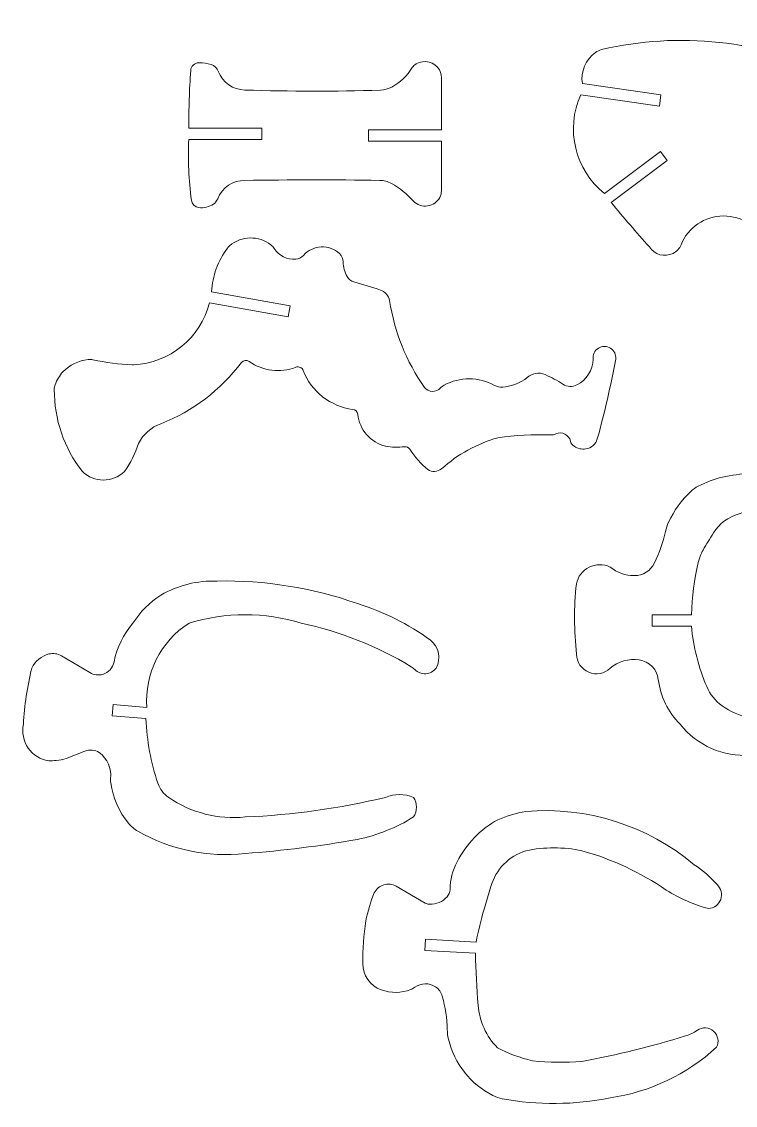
# Model space of a CAD drawing. Header units: centimetres. Extents: x -9.4 to 9.6, y -13.6 to 13.6.
# Drawn here: x -8.89 to 0.05, y -13.63 to -0.07 of the extents above; entities that cross this region are included whole.
import ezdxf

# ---------------------------------------------------------------- set-up
doc = ezdxf.new("R2010")
doc.units = ezdxf.units.CM
doc.header["$MEASUREMENT"] = 0
doc.layers.add('Capa 1', color=7, linetype='Continuous')

msp = doc.modelspace()

# ---------------------------------------------------------------- linework, layer by layer
at = {"layer": 'Capa 1', "color": 250, "lineweight": 18}
for points, knots in [([(-1.624, -0.41694), (-0.6524, -0.18964), (0.36762, -0.29957), (1.26849, -0.72865), (1.26849, -0.72865), (1.29497, -0.74127), (1.32326, -0.74966), (1.35234, -0.75353), (1.35234, -0.75353), (1.45764, -0.76754), (1.56407, -0.73778), (1.64683, -0.67119), (1.64683, -0.67119), (1.79322, -0.53811), (1.90747, -0.37354), (1.98099, -0.18987), (1.98099, -0.18987), (1.99866, -0.14572), (2.03346, -0.11061), (2.07746, -0.09256), (2.07746, -0.09256), (2.13752, -0.06792), (2.20472, -0.06712), (2.26535, -0.09033), (2.26535, -0.09033), (2.31337, -0.10871), (2.35093, -0.14719), (2.36815, -0.19564), (2.36815, -0.19564), (2.4171, -0.33337), (2.47151, -0.4691), (2.53126, -0.6025), (2.53126, -0.6025), (2.55444, -0.64568), (2.58469, -0.68466), (2.62076, -0.71783), (2.62076, -0.71783), (2.6609, -0.75474), (2.71377, -0.77467), (2.76828, -0.77344), (2.76828, -0.77344), (3.12632, -0.7654), (3.47156, -0.90668), (3.72124, -1.16342), (3.72124, -1.16342), (3.84743, -1.35807), (3.87293, -1.60133), (3.78987, -1.81792), (3.78987, -1.81792), (3.78611, -1.82771), (3.78309, -1.83777), (3.78083, -1.84801), (3.78083, -1.84801), (3.76016, -1.94171), (3.74275, -2.0361), (3.72864, -2.13101), (3.72864, -2.13101), (3.72087, -2.18327), (3.68446, -2.22677), (3.63438, -2.24362), (3.63438, -2.24362), (3.54467, -2.2738), (3.44649, -2.23286), (3.4048, -2.14788), (3.4048, -2.14788), (3.36756, -2.08475), (3.30069, -2.04497), (3.22744, -2.04234), (3.22744, -2.04234), (3.15419, -2.03972), (3.08465, -2.07462), (3.04299, -2.13493), (3.04299, -2.13493), (3.02724, -2.15772), (3.01857, -2.18466), (3.01808, -2.21237), (3.01808, -2.21237), (3.01367, -2.45942), (2.89266, -2.68984), (2.69175, -2.8337), (2.69175, -2.8337), (2.49085, -2.97755), (2.23374, -3.0179), (1.99843, -2.94249), (1.99843, -2.94249), (1.78571, -2.84719), (1.56058, -2.78245), (1.32974, -2.75017), (1.32974, -2.75017), (1.30574, -2.74681), (1.28135, -2.74762), (1.25762, -2.75255), (1.25762, -2.75255), (1.15756, -2.77333), (1.06194, -2.81162), (0.97518, -2.86563), (0.97518, -2.86563), (0.9575, -2.87664), (0.94155, -2.8902), (0.92785, -2.90589), (0.92785, -2.90589), (0.82628, -3.02209), (0.65406, -3.04443), (0.5262, -2.95799), (0.5262, -2.95799), (0.48692, -2.93143), (0.45614, -2.89409), (0.43758, -2.85045), (0.43758, -2.85045), (0.34631, -2.63593), (0.13497, -2.49737), (-0.09815, -2.49923), (-0.09815, -2.49923), (-0.33127, -2.50108), (-0.54038, -2.64299), (-0.62822, -2.85893), (-0.62822, -2.85893), (-0.64734, -2.90593), (-0.68276, -2.94447), (-0.72798, -2.96747), (-0.72798, -2.96747), (-0.83321, -3.021), (-0.9619, -2.98584), (-1.02528, -2.88623), (-1.02528, -2.88623), (-1.18879, -2.70464), (-1.34821, -2.51942), (-1.50345, -2.33071), (-1.50345, -2.33071), (-1.50345, -2.33071), (-0.80026, -1.80332), (-0.80026, -1.80332), (-0.80026, -1.80332), (-0.80026, -1.80332), (-0.88464, -1.69081), (-0.88464, -1.69081), (-0.88464, -1.69081), (-0.88464, -1.69081), (-1.58783, -2.2182), (-1.58783, -2.2182), (-1.58783, -2.2182), (-1.95792, -1.92271), (-2.08019, -1.41369), (-1.88469, -0.98234), (-1.88469, -0.98234), (-1.88469, -0.98234), (-0.90022, -1.12298), (-0.90022, -1.12298), (-0.90022, -1.12298), (-0.90022, -1.12298), (-0.88034, -0.98375), (-0.88034, -0.98375), (-0.88034, -0.98375), (-0.88034, -0.98375), (-1.8648, -0.84311), (-1.8648, -0.84311), (-1.8648, -0.84311), (-1.88703, -0.69199), (-1.82338, -0.54104), (-1.69964, -0.45147), (-1.69964, -0.45147), (-1.67697, -0.43505), (-1.65125, -0.42332), (-1.624, -0.41694)], [0, 0, 0, 0, 0.02380952, 0.02380952, 0.02380952, 0.02380952, 0.04761905, 0.04761905, 0.04761905, 0.04761905, 0.07142857, 0.07142857, 0.07142857, 0.07142857, 0.0952381, 0.0952381, 0.0952381, 0.0952381, 0.11904762, 0.11904762, 0.11904762, 0.11904762, 0.14285714, 0.14285714, 0.14285714, 0.14285714, 0.16666667, 0.16666667, 0.16666667, 0.16666667, 0.19047619, 0.19047619, 0.19047619, 0.19047619, 0.21428571, 0.21428571, 0.21428571, 0.21428571, 0.23809524, 0.23809524, 0.23809524, 0.23809524, 0.26190476, 0.26190476, 0.26190476, 0.26190476, 0.28571429, 0.28571429, 0.28571429, 0.28571429, 0.30952381, 0.30952381, 0.30952381, 0.30952381, 0.33333333, 0.33333333, 0.33333333, 0.33333333, 0.35714286, 0.35714286, 0.35714286, 0.35714286, 0.38095238, 0.38095238, 0.38095238, 0.38095238, 0.4047619, 0.4047619, 0.4047619, 0.4047619, 0.42857143, 0.42857143, 0.42857143, 0.42857143, 0.45238095, 0.45238095, 0.45238095, 0.45238095, 0.47619048, 0.47619048, 0.47619048, 0.47619048, 0.5, 0.5, 0.5, 0.5, 0.52380952, 0.52380952, 0.52380952, 0.52380952, 0.54761905, 0.54761905, 0.54761905, 0.54761905, 0.57142857, 0.57142857, 0.57142857, 0.57142857, 0.5952381, 0.5952381, 0.5952381, 0.5952381, 0.61904762, 0.61904762, 0.61904762, 0.61904762, 0.64285714, 0.64285714, 0.64285714, 0.64285714, 0.66666667, 0.66666667, 0.66666667, 0.66666667, 0.69047619, 0.69047619, 0.69047619, 0.69047619, 0.71428571, 0.71428571, 0.71428571, 0.71428571, 0.73809524, 0.73809524, 0.73809524, 0.73809524, 0.76190476, 0.76190476, 0.76190476, 0.76190476, 0.78571429, 0.78571429, 0.78571429, 0.78571429, 0.80952381, 0.80952381, 0.80952381, 0.80952381, 0.83333333, 0.83333333, 0.83333333, 0.83333333, 0.85714286, 0.85714286, 0.85714286, 0.85714286, 0.88095238, 0.88095238, 0.88095238, 0.88095238, 0.9047619, 0.9047619, 0.9047619, 0.9047619, 0.92857143, 0.92857143, 0.92857143, 0.92857143, 0.95238095, 0.95238095, 0.95238095, 0.95238095, 1, 1, 1, 1]), ([(-3.94697, -0.59614), (-3.84557, -0.53638), (-3.71494, -0.56977), (-3.65464, -0.67085), (-3.65464, -0.67085), (-3.6384, -0.69808), (-3.62983, -0.7292), (-3.62983, -0.76091), (-3.62983, -0.76091), (-3.62983, -0.76091), (-3.62981, -0.80303), (-3.62981, -0.80303), (-3.62981, -0.80303), (-3.62756, -1.00925), (-3.62757, -1.21567), (-3.62983, -1.42188), (-3.62983, -1.42188), (-3.62983, -1.42188), (-4.54397, -1.42188), (-4.54397, -1.42188), (-4.54397, -1.42188), (-4.54397, -1.42188), (-4.54397, -1.56252), (-4.54397, -1.56252), (-4.54397, -1.56252), (-4.54397, -1.56252), (-3.62982, -1.56252), (-3.62982, -1.56252), (-3.62982, -1.56252), (-3.62733, -1.7702), (-3.62724, -1.97804), (-3.62955, -2.18572), (-3.62955, -2.18572), (-3.62986, -2.21379), (-3.63689, -2.24138), (-3.65006, -2.26618), (-3.65006, -2.26618), (-3.68105, -2.32458), (-3.73799, -2.36475), (-3.80341, -2.37438), (-3.80341, -2.37438), (-3.86882, -2.384), (-3.93491, -2.36193), (-3.98142, -2.31493), (-3.98142, -2.31493), (-4.05889, -2.2247), (-4.15209, -2.14927), (-4.25649, -2.0923), (-4.25649, -2.0923), (-4.3016, -2.06768), (-4.35203, -2.05442), (-4.40341, -2.05367), (-4.40341, -2.05367), (-4.96591, -2.04539), (-5.5285, -2.04575), (-6.09098, -2.05475), (-6.09098, -2.05475), (-6.24193, -2.05045), (-6.379, -2.14233), (-6.43237, -2.28359), (-6.43237, -2.28359), (-6.44276, -2.31107), (-6.46149, -2.3346), (-6.48593, -2.3509), (-6.48593, -2.3509), (-6.54002, -2.38695), (-6.60532, -2.40225), (-6.6698, -2.39396), (-6.6698, -2.39396), (-6.71714, -2.38788), (-6.7545, -2.35076), (-6.76088, -2.30346), (-6.76088, -2.30346), (-6.79497, -2.05097), (-6.80611, -1.79592), (-6.79417, -1.54142), (-6.79417, -1.54142), (-6.79417, -1.54142), (-5.88003, -1.54142), (-5.88003, -1.54142), (-5.88003, -1.54142), (-5.88003, -1.54142), (-5.88003, -1.40078), (-5.88003, -1.40078), (-5.88003, -1.40078), (-5.88003, -1.40078), (-6.79417, -1.40078), (-6.79417, -1.40078), (-6.79417, -1.40078), (-6.79499, -1.15996), (-6.78706, -0.91919), (-6.77038, -0.67895), (-6.77038, -0.67895), (-6.76661, -0.6246), (-6.72208, -0.58207), (-6.66762, -0.5808), (-6.66762, -0.5808), (-6.61486, -0.57957), (-6.5623, -0.5876), (-6.51231, -0.60454), (-6.51231, -0.60454), (-6.47223, -0.61812), (-6.4404, -0.64902), (-6.42564, -0.68868), (-6.42564, -0.68868), (-6.37355, -0.82863), (-6.24031, -0.92176), (-6.09098, -0.92262), (-6.09098, -0.92262), (-5.52564, -0.94077), (-4.95986, -0.94135), (-4.39448, -0.92436), (-4.39448, -0.92436), (-4.34463, -0.92286), (-4.29583, -0.9096), (-4.25208, -0.88566), (-4.25208, -0.88566), (-4.14693, -0.82811), (-4.05835, -0.74448), (-3.99486, -0.64281), (-3.99486, -0.64281), (-3.98288, -0.62363), (-3.96646, -0.60762), (-3.94697, -0.59614)], [0, 0, 0, 0, 0.03125, 0.03125, 0.03125, 0.03125, 0.0625, 0.0625, 0.0625, 0.0625, 0.09375, 0.09375, 0.09375, 0.09375, 0.125, 0.125, 0.125, 0.125, 0.15625, 0.15625, 0.15625, 0.15625, 0.1875, 0.1875, 0.1875, 0.1875, 0.21875, 0.21875, 0.21875, 0.21875, 0.25, 0.25, 0.25, 0.25, 0.28125, 0.28125, 0.28125, 0.28125, 0.3125, 0.3125, 0.3125, 0.3125, 0.34375, 0.34375, 0.34375, 0.34375, 0.375, 0.375, 0.375, 0.375, 0.40625, 0.40625, 0.40625, 0.40625, 0.4375, 0.4375, 0.4375, 0.4375, 0.46875, 0.46875, 0.46875, 0.46875, 0.5, 0.5, 0.5, 0.5, 0.53125, 0.53125, 0.53125, 0.53125, 0.5625, 0.5625, 0.5625, 0.5625, 0.59375, 0.59375, 0.59375, 0.59375, 0.625, 0.625, 0.625, 0.625, 0.65625, 0.65625, 0.65625, 0.65625, 0.6875, 0.6875, 0.6875, 0.6875, 0.71875, 0.71875, 0.71875, 0.71875, 0.75, 0.75, 0.75, 0.75, 0.78125, 0.78125, 0.78125, 0.78125, 0.8125, 0.8125, 0.8125, 0.8125, 0.84375, 0.84375, 0.84375, 0.84375, 0.875, 0.875, 0.875, 0.875, 0.90625, 0.90625, 0.90625, 0.90625, 0.9375, 0.9375, 0.9375, 0.9375, 1, 1, 1, 1]), ([(-2.86246, -4.64124), (-2.76672, -4.63199), (-2.67431, -4.60124), (-2.59212, -4.55128), (-2.59212, -4.55128), (-2.58092, -4.54447), (-2.57052, -4.53644), (-2.56111, -4.52732), (-2.56111, -4.52732), (-2.49944, -4.46758), (-2.40772, -4.45118), (-2.32916, -4.48584), (-2.32916, -4.48584), (-2.25226, -4.51978), (-2.17818, -4.55977), (-2.10761, -4.60545), (-2.10761, -4.60545), (-2.05503, -4.63947), (-1.98832, -4.64296), (-1.93248, -4.6146), (-1.93248, -4.6146), (-1.81065, -4.55272), (-1.73239, -4.42919), (-1.72847, -4.29261), (-1.72847, -4.29261), (-1.73527, -4.23817), (-1.71005, -4.1847), (-1.66372, -4.15533), (-1.66372, -4.15533), (-1.61739, -4.12595), (-1.55827, -4.12595), (-1.51194, -4.15533), (-1.51194, -4.15533), (-1.46561, -4.1847), (-1.44039, -4.23817), (-1.44719, -4.29261), (-1.44719, -4.29261), (-1.50883, -4.62815), (-1.58551, -4.96076), (-1.67701, -5.28942), (-1.67701, -5.28942), (-1.69568, -5.35648), (-1.75217, -5.40621), (-1.82106, -5.41623), (-1.82106, -5.41623), (-1.87278, -5.42376), (-1.92546, -5.41188), (-1.96895, -5.38288), (-1.96895, -5.38288), (-1.99129, -5.368), (-2.0071, -5.34515), (-2.01318, -5.31901), (-2.01318, -5.31901), (-2.02216, -5.28038), (-2.04794, -5.2478), (-2.08347, -5.23018), (-2.08347, -5.23018), (-2.11899, -5.21256), (-2.16054, -5.21175), (-2.19672, -5.22798), (-2.19672, -5.22798), (-2.21649, -5.23685), (-2.23805, -5.24102), (-2.2597, -5.24019), (-2.2597, -5.24019), (-2.48176, -5.23159), (-2.70414, -5.24394), (-2.92389, -5.27707), (-2.92389, -5.27707), (-3.18496, -5.35006), (-3.42563, -5.48243), (-3.62708, -5.66382), (-3.62708, -5.66382), (-3.6543, -5.68115), (-3.68487, -5.69253), (-3.71679, -5.69722), (-3.71679, -5.69722), (-3.74606, -5.70152), (-3.77579, -5.69334), (-3.79873, -5.67466), (-3.79873, -5.67466), (-3.88738, -5.60249), (-3.96401, -5.51669), (-4.02575, -5.42047), (-4.02575, -5.42047), (-4.04019, -5.39796), (-4.06616, -5.38559), (-4.09274, -5.38856), (-4.09274, -5.38856), (-4.17182, -5.39739), (-4.25173, -5.39537), (-4.33026, -5.38255), (-4.33026, -5.38255), (-4.51789, -5.33362), (-4.65625, -5.17454), (-4.6787, -4.98195), (-4.6787, -4.98195), (-4.68244, -4.94983), (-4.70761, -4.92441), (-4.73968, -4.92033), (-4.73968, -4.92033), (-5.02047, -4.88465), (-5.25914, -4.69797), (-5.3614, -4.43404), (-5.3614, -4.43404), (-5.36814, -4.41663), (-5.38153, -4.40262), (-5.39861, -4.3951), (-5.39861, -4.3951), (-5.41569, -4.38757), (-5.43506, -4.38714), (-5.45246, -4.39391), (-5.45246, -4.39391), (-5.64764, -4.46983), (-5.86796, -4.44211), (-6.03825, -4.3202), (-6.03825, -4.3202), (-6.06923, -4.29803), (-6.11224, -4.30456), (-6.13524, -4.33493), (-6.13524, -4.33493), (-6.39479, -4.6777), (-6.74335, -4.94276), (-7.14302, -5.10127), (-7.14302, -5.10127), (-7.26532, -5.14343), (-7.36627, -5.23177), (-7.42429, -5.34739), (-7.42429, -5.34739), (-7.46373, -5.47322), (-7.52308, -5.59193), (-7.60009, -5.69898), (-7.60009, -5.69898), (-7.74754, -5.84016), (-7.98003, -5.84016), (-8.12748, -5.69898), (-8.12748, -5.69898), (-8.35712, -5.40599), (-8.48114, -5.04405), (-8.47943, -4.67179), (-8.47943, -4.67179), (-8.47934, -4.65175), (-8.47582, -4.63187), (-8.46903, -4.61301), (-8.46903, -4.61301), (-8.44749, -4.55322), (-8.41429, -4.49831), (-8.37135, -4.45146), (-8.37135, -4.45146), (-8.28641, -4.36628), (-8.17565, -4.31161), (-8.05636, -4.296), (-8.05636, -4.296), (-8.03596, -4.29333), (-8.01524, -4.29426), (-7.99516, -4.29876), (-7.99516, -4.29876), (-7.83359, -4.33492), (-7.66907, -4.35628), (-7.50363, -4.3626), (-7.50363, -4.3626), (-7.49802, -4.36281), (-7.49241, -4.36281), (-7.4868, -4.36257), (-7.4868, -4.36257), (-7.03394, -4.34046), (-6.64816, -4.02625), (-6.53487, -3.58723), (-6.53487, -3.58723), (-6.53487, -3.58723), (-5.55041, -3.76303), (-5.55041, -3.76303), (-5.55041, -3.76303), (-5.55041, -3.76303), (-5.52568, -3.62458), (-5.52568, -3.62458), (-5.52568, -3.62458), (-5.52568, -3.62458), (-6.51015, -3.44878), (-6.51015, -3.44878), (-6.51015, -3.44878), (-6.49819, -3.25063), (-6.42875, -3.06025), (-6.31032, -2.90093), (-6.31032, -2.90093), (-6.30226, -2.89008), (-6.29296, -2.88019), (-6.28263, -2.87146), (-6.28263, -2.87146), (-6.13416, -2.74616), (-5.91818, -2.74211), (-5.76513, -2.86178), (-5.76513, -2.86178), (-5.74946, -2.87403), (-5.73598, -2.88885), (-5.72528, -2.90561), (-5.72528, -2.90561), (-5.66669, -2.99729), (-5.56235, -3.04922), (-5.45389, -3.04068), (-5.45389, -3.04068), (-5.41741, -3.03781), (-5.38349, -3.02083), (-5.35932, -2.99336), (-5.35932, -2.99336), (-5.30276, -2.92905), (-5.22257, -2.89037), (-5.13703, -2.88613), (-5.13703, -2.88613), (-5.05149, -2.88189), (-4.96787, -2.91246), (-4.90523, -2.97087), (-4.90523, -2.97087), (-4.87675, -2.99742), (-4.86055, -3.0346), (-4.8605, -3.07354), (-4.8605, -3.07354), (-4.86041, -3.13832), (-4.8436, -3.20198), (-4.8117, -3.25836), (-4.8117, -3.25836), (-4.79327, -3.29093), (-4.76262, -3.31481), (-4.72653, -3.32472), (-4.72653, -3.32472), (-4.61501, -3.35534), (-4.50442, -3.38925), (-4.39491, -3.42642), (-4.39491, -3.42642), (-4.33536, -3.44663), (-4.29114, -3.49711), (-4.27895, -3.55881), (-4.27895, -3.55881), (-4.21829, -3.94974), (-4.06912, -4.32164), (-3.84282, -4.64612), (-3.84282, -4.64612), (-3.81861, -4.67608), (-3.78258, -4.69404), (-3.74409, -4.69534), (-3.74409, -4.69534), (-3.7056, -4.69664), (-3.66844, -4.68115), (-3.64227, -4.6529), (-3.64227, -4.6529), (-3.62904, -4.63863), (-3.61355, -4.62665), (-3.5964, -4.61746), (-3.5964, -4.61746), (-3.39864, -4.51139), (-3.16066, -4.5125), (-2.9639, -4.6204), (-2.9639, -4.6204), (-2.93294, -4.63737), (-2.8976, -4.64464), (-2.86246, -4.64124)], [0, 0, 0, 0, 0.01538462, 0.01538462, 0.01538462, 0.01538462, 0.03076923, 0.03076923, 0.03076923, 0.03076923, 0.04615385, 0.04615385, 0.04615385, 0.04615385, 0.06153846, 0.06153846, 0.06153846, 0.06153846, 0.07692308, 0.07692308, 0.07692308, 0.07692308, 0.09230769, 0.09230769, 0.09230769, 0.09230769, 0.10769231, 0.10769231, 0.10769231, 0.10769231, 0.12307692, 0.12307692, 0.12307692, 0.12307692, 0.13846154, 0.13846154, 0.13846154, 0.13846154, 0.15384615, 0.15384615, 0.15384615, 0.15384615, 0.16923077, 0.16923077, 0.16923077, 0.16923077, 0.18461538, 0.18461538, 0.18461538, 0.18461538, 0.2, 0.2, 0.2, 0.2, 0.21538462, 0.21538462, 0.21538462, 0.21538462, 0.23076923, 0.23076923, 0.23076923, 0.23076923, 0.24615385, 0.24615385, 0.24615385, 0.24615385, 0.26153846, 0.26153846, 0.26153846, 0.26153846, 0.27692308, 0.27692308, 0.27692308, 0.27692308, 0.29230769, 0.29230769, 0.29230769, 0.29230769, 0.30769231, 0.30769231, 0.30769231, 0.30769231, 0.32307692, 0.32307692, 0.32307692, 0.32307692, 0.33846154, 0.33846154, 0.33846154, 0.33846154, 0.35384615, 0.35384615, 0.35384615, 0.35384615, 0.36923077, 0.36923077, 0.36923077, 0.36923077, 0.38461538, 0.38461538, 0.38461538, 0.38461538, 0.4, 0.4, 0.4, 0.4, 0.41538462, 0.41538462, 0.41538462, 0.41538462, 0.43076923, 0.43076923, 0.43076923, 0.43076923, 0.44615385, 0.44615385, 0.44615385, 0.44615385, 0.46153846, 0.46153846, 0.46153846, 0.46153846, 0.47692308, 0.47692308, 0.47692308, 0.47692308, 0.49230769, 0.49230769, 0.49230769, 0.49230769, 0.50769231, 0.50769231, 0.50769231, 0.50769231, 0.52307692, 0.52307692, 0.52307692, 0.52307692, 0.53846154, 0.53846154, 0.53846154, 0.53846154, 0.55384615, 0.55384615, 0.55384615, 0.55384615, 0.56923077, 0.56923077, 0.56923077, 0.56923077, 0.58461538, 0.58461538, 0.58461538, 0.58461538, 0.6, 0.6, 0.6, 0.6, 0.61538462, 0.61538462, 0.61538462, 0.61538462, 0.63076923, 0.63076923, 0.63076923, 0.63076923, 0.64615385, 0.64615385, 0.64615385, 0.64615385, 0.66153846, 0.66153846, 0.66153846, 0.66153846, 0.67692308, 0.67692308, 0.67692308, 0.67692308, 0.69230769, 0.69230769, 0.69230769, 0.69230769, 0.70769231, 0.70769231, 0.70769231, 0.70769231, 0.72307692, 0.72307692, 0.72307692, 0.72307692, 0.73846154, 0.73846154, 0.73846154, 0.73846154, 0.75384615, 0.75384615, 0.75384615, 0.75384615, 0.76923077, 0.76923077, 0.76923077, 0.76923077, 0.78461538, 0.78461538, 0.78461538, 0.78461538, 0.8, 0.8, 0.8, 0.8, 0.81538462, 0.81538462, 0.81538462, 0.81538462, 0.83076923, 0.83076923, 0.83076923, 0.83076923, 0.84615385, 0.84615385, 0.84615385, 0.84615385, 0.86153846, 0.86153846, 0.86153846, 0.86153846, 0.87692308, 0.87692308, 0.87692308, 0.87692308, 0.89230769, 0.89230769, 0.89230769, 0.89230769, 0.90769231, 0.90769231, 0.90769231, 0.90769231, 0.92307692, 0.92307692, 0.92307692, 0.92307692, 0.93846154, 0.93846154, 0.93846154, 0.93846154, 0.95384615, 0.95384615, 0.95384615, 0.95384615, 0.96923077, 0.96923077, 0.96923077, 0.96923077, 1, 1, 1, 1]), ([(-1.2151, -7.00208), (-1.10687, -7.00272), (-1.00787, -6.94118), (-0.96052, -6.84385), (-0.96052, -6.84385), (-0.89957, -6.71853), (-0.85377, -6.58639), (-0.82409, -6.45022), (-0.82409, -6.45022), (-0.81523, -6.40956), (-0.80189, -6.37), (-0.7843, -6.33228), (-0.7843, -6.33228), (-0.71681, -6.18753), (-0.62215, -6.0571), (-0.50545, -5.94806), (-0.50545, -5.94806), (-0.47777, -5.9222), (-0.44674, -5.90018), (-0.41318, -5.8826), (-0.41318, -5.8826), (-0.31756, -5.83251), (-0.21611, -5.79446), (-0.11114, -5.7693), (-0.11114, -5.7693), (0.12068, -5.7243), (0.35595, -5.69942), (0.59205, -5.69494), (0.59205, -5.69494), (0.94958, -5.6772), (1.30728, -5.72626), (1.64683, -5.83962), (1.64683, -5.83962), (2.10623, -5.96081), (2.54478, -6.15045), (2.94773, -6.40217), (2.94773, -6.40217), (3.00897, -6.47341), (3.00851, -6.57884), (2.94665, -6.64954), (2.94665, -6.64954), (2.88478, -6.72023), (2.78035, -6.73469), (2.70161, -6.68345), (2.70161, -6.68345), (2.15315, -6.4287), (1.57389, -6.24636), (0.9784, -6.14102), (0.9784, -6.14102), (0.95425, -6.13675), (0.92986, -6.13406), (0.90536, -6.13297), (0.90536, -6.13297), (0.633, -6.12087), (0.36048, -6.1527), (0.09823, -6.22723), (0.09823, -6.22723), (-0.03511, -6.26513), (-0.14977, -6.35092), (-0.22374, -6.46816), (-0.22374, -6.46816), (-0.26821, -6.53864), (-0.31111, -6.61009), (-0.35241, -6.68247), (-0.35241, -6.68247), (-0.37979, -6.73045), (-0.39996, -6.78221), (-0.41226, -6.83608), (-0.41226, -6.83608), (-0.46145, -7.05156), (-0.49012, -7.27122), (-0.49789, -7.49211), (-0.49789, -7.49211), (-0.49789, -7.49211), (-0.99012, -7.49211), (-0.99012, -7.49211), (-0.99012, -7.49211), (-0.99012, -7.49211), (-0.99012, -7.63275), (-0.99012, -7.63275), (-0.99012, -7.63275), (-0.99012, -7.63275), (-0.49789, -7.63275), (-0.49789, -7.63275), (-0.49789, -7.63275), (-0.47432, -7.89421), (-0.40982, -8.15035), (-0.30675, -8.3918), (-0.30675, -8.3918), (-0.26591, -8.48747), (-0.19934, -8.56994), (-0.11445, -8.63005), (-0.11445, -8.63005), (0.09047, -8.77514), (0.34428, -8.83368), (0.59205, -8.79301), (0.59205, -8.79301), (0.94853, -8.76894), (1.30181, -8.71006), (1.64683, -8.61721), (1.64683, -8.61721), (1.76552, -8.58721), (1.88283, -8.55201), (1.99843, -8.51173), (1.99843, -8.51173), (2.23824, -8.43213), (2.47306, -8.3382), (2.70162, -8.23046), (2.70162, -8.23046), (2.77744, -8.20427), (2.86149, -8.23003), (2.90962, -8.2942), (2.90962, -8.2942), (2.95775, -8.35837), (2.95894, -8.44628), (2.91257, -8.51173), (2.91257, -8.51173), (2.74661, -8.64353), (2.55503, -8.73932), (2.35002, -8.79301), (2.35002, -8.79301), (2.1234, -8.89577), (1.88807, -8.97814), (1.64683, -9.03913), (1.64683, -9.03913), (1.19591, -9.19898), (0.71844, -9.2706), (0.24046, -9.25008), (0.24046, -9.25008), (-0.09859, -9.27516), (-0.42796, -9.13024), (-0.63853, -8.86333), (-0.63853, -8.86333), (-0.79072, -8.71212), (-0.88751, -8.51403), (-0.91327, -8.30104), (-0.91327, -8.30104), (-0.92854, -8.17472), (-1.02672, -8.07438), (-1.15268, -8.05636), (-1.15268, -8.05636), (-1.2835, -8.03765), (-1.41612, -8.07537), (-1.51751, -8.16014), (-1.51751, -8.16014), (-1.58818, -8.22944), (-1.69347, -8.24971), (-1.78482, -8.21162), (-1.78482, -8.21162), (-1.87617, -8.17352), (-1.93586, -8.08445), (-1.93635, -7.98547), (-1.93635, -7.98547), (-1.96975, -7.69311), (-1.97078, -7.39795), (-1.93943, -7.10536), (-1.93943, -7.10536), (-1.92134, -7.01494), (-1.86253, -6.93794), (-1.78006, -6.8967), (-1.78006, -6.8967), (-1.69759, -6.85547), (-1.6007, -6.85462), (-1.51751, -6.8944), (-1.51751, -6.8944), (-1.4318, -6.96348), (-1.32519, -7.00144), (-1.2151, -7.00208)], [0, 0, 0, 0, 0.02325581, 0.02325581, 0.02325581, 0.02325581, 0.04651163, 0.04651163, 0.04651163, 0.04651163, 0.06976744, 0.06976744, 0.06976744, 0.06976744, 0.09302326, 0.09302326, 0.09302326, 0.09302326, 0.11627907, 0.11627907, 0.11627907, 0.11627907, 0.13953488, 0.13953488, 0.13953488, 0.13953488, 0.1627907, 0.1627907, 0.1627907, 0.1627907, 0.18604651, 0.18604651, 0.18604651, 0.18604651, 0.20930233, 0.20930233, 0.20930233, 0.20930233, 0.23255814, 0.23255814, 0.23255814, 0.23255814, 0.25581395, 0.25581395, 0.25581395, 0.25581395, 0.27906977, 0.27906977, 0.27906977, 0.27906977, 0.30232558, 0.30232558, 0.30232558, 0.30232558, 0.3255814, 0.3255814, 0.3255814, 0.3255814, 0.34883721, 0.34883721, 0.34883721, 0.34883721, 0.37209302, 0.37209302, 0.37209302, 0.37209302, 0.39534884, 0.39534884, 0.39534884, 0.39534884, 0.41860465, 0.41860465, 0.41860465, 0.41860465, 0.44186047, 0.44186047, 0.44186047, 0.44186047, 0.46511628, 0.46511628, 0.46511628, 0.46511628, 0.48837209, 0.48837209, 0.48837209, 0.48837209, 0.51162791, 0.51162791, 0.51162791, 0.51162791, 0.53488372, 0.53488372, 0.53488372, 0.53488372, 0.55813953, 0.55813953, 0.55813953, 0.55813953, 0.58139535, 0.58139535, 0.58139535, 0.58139535, 0.60465116, 0.60465116, 0.60465116, 0.60465116, 0.62790698, 0.62790698, 0.62790698, 0.62790698, 0.65116279, 0.65116279, 0.65116279, 0.65116279, 0.6744186, 0.6744186, 0.6744186, 0.6744186, 0.69767442, 0.69767442, 0.69767442, 0.69767442, 0.72093023, 0.72093023, 0.72093023, 0.72093023, 0.74418605, 0.74418605, 0.74418605, 0.74418605, 0.76744186, 0.76744186, 0.76744186, 0.76744186, 0.79069767, 0.79069767, 0.79069767, 0.79069767, 0.81395349, 0.81395349, 0.81395349, 0.81395349, 0.8372093, 0.8372093, 0.8372093, 0.8372093, 0.86046512, 0.86046512, 0.86046512, 0.86046512, 0.88372093, 0.88372093, 0.88372093, 0.88372093, 0.90697674, 0.90697674, 0.90697674, 0.90697674, 0.93023256, 0.93023256, 0.93023256, 0.93023256, 0.95348837, 0.95348837, 0.95348837, 0.95348837, 1, 1, 1, 1]), ([(-4.68186, -7.35147), (-4.35401, -7.45235), (-4.04512, -7.60679), (-3.76771, -7.80855), (-3.76771, -7.80855), (-3.66077, -7.89237), (-3.63092, -8.04164), (-3.6974, -8.16014), (-3.6974, -8.16014), (-3.7283, -8.20135), (-3.77572, -8.22693), (-3.82713, -8.23012), (-3.82713, -8.23012), (-3.87854, -8.23331), (-3.92877, -8.2138), (-3.96454, -8.17674), (-3.96454, -8.17674), (-3.97715, -8.16366), (-3.9914, -8.15227), (-4.00694, -8.14285), (-4.00694, -8.14285), (-4.43235, -7.88483), (-4.89826, -7.70049), (-5.38505, -7.59759), (-5.38505, -7.59759), (-5.84329, -7.45695), (-6.33318, -7.45695), (-6.79142, -7.59759), (-6.79142, -7.59759), (-7.1485, -7.82482), (-7.35128, -8.23037), (-7.31881, -8.65237), (-7.31881, -8.65237), (-7.31881, -8.65237), (-7.74073, -8.61721), (-7.74073, -8.61721), (-7.74073, -8.61721), (-7.74073, -8.61721), (-7.75241, -8.75736), (-7.75241, -8.75736), (-7.75241, -8.75736), (-7.75241, -8.75736), (-7.33049, -8.79252), (-7.33049, -8.79252), (-7.33049, -8.79252), (-7.31953, -9.06797), (-7.26918, -9.34043), (-7.18097, -9.60161), (-7.18097, -9.60161), (-7.15653, -9.67395), (-7.10921, -9.73637), (-7.04615, -9.77944), (-7.04615, -9.77944), (-6.76555, -9.97108), (-6.42633, -10.05754), (-6.08823, -10.02359), (-6.08823, -10.02359), (-5.49562, -9.99906), (-4.90683, -9.91663), (-4.33026, -9.77747), (-4.33026, -9.77747), (-4.21775, -9.73059), (-4.09118, -9.73059), (-3.97867, -9.77747), (-3.97867, -9.77747), (-3.93089, -9.85256), (-3.93089, -9.94851), (-3.97867, -10.02359), (-3.97867, -10.02359), (-4.19514, -10.15711), (-4.43302, -10.25226), (-4.68186, -10.30486), (-4.68186, -10.30486), (-5.14748, -10.38651), (-5.61684, -10.44518), (-6.08823, -10.48066), (-6.08823, -10.48066), (-6.555, -10.53185), (-7.02598, -10.43377), (-7.43351, -10.20051), (-7.43351, -10.20051), (-7.47805, -10.17501), (-7.51757, -10.14161), (-7.55011, -10.10194), (-7.55011, -10.10194), (-7.66907, -9.95694), (-7.74586, -9.78203), (-7.77212, -9.59634), (-7.77212, -9.59634), (-7.7745, -9.57944), (-7.77483, -9.56232), (-7.7731, -9.54535), (-7.7731, -9.54535), (-7.76005, -9.41774), (-7.81439, -9.29254), (-7.91652, -9.21492), (-7.91652, -9.21492), (-7.97062, -9.18247), (-8.03664, -9.17672), (-8.09552, -9.19934), (-8.09552, -9.19934), (-8.09552, -9.19934), (-8.32951, -9.28924), (-8.32951, -9.28924), (-8.32951, -9.28924), (-8.3695, -9.3046), (-8.4116, -9.31378), (-8.45435, -9.31647), (-8.45435, -9.31647), (-8.486, -9.31846), (-8.51769, -9.31977), (-8.54939, -9.3204), (-8.54939, -9.3204), (-8.65347, -9.30472), (-8.74645, -9.24676), (-8.80635, -9.16023), (-8.80635, -9.16023), (-8.86626, -9.07369), (-8.88778, -8.96626), (-8.86583, -8.86333), (-8.86583, -8.86333), (-8.85368, -8.62605), (-8.81835, -8.39054), (-8.76035, -8.16014), (-8.76035, -8.16014), (-8.71987, -8.0717), (-8.64133, -8.0065), (-8.54695, -7.98298), (-8.54695, -7.98298), (-8.49319, -7.96958), (-8.43632, -7.97788), (-8.38862, -8.00607), (-8.38862, -8.00607), (-8.38862, -8.00607), (-8.03261, -8.21646), (-8.03261, -8.21646), (-8.03261, -8.21646), (-7.98449, -8.2449), (-7.92706, -8.25308), (-7.87292, -8.2392), (-7.87292, -8.2392), (-7.80022, -8.21601), (-7.74571, -8.15537), (-7.73037, -8.08062), (-7.73037, -8.08062), (-7.69378, -7.90231), (-7.61268, -7.73614), (-7.49461, -7.59759), (-7.49461, -7.59759), (-7.40455, -7.45607), (-7.28453, -7.33605), (-7.14302, -7.246), (-7.14302, -7.246), (-6.92987, -7.1223), (-6.68611, -7.06136), (-6.43983, -7.0702), (-6.43983, -7.0702), (-5.84172, -7.05787), (-5.24626, -7.15314), (-4.68186, -7.35147)], [0, 0, 0, 0, 0.02439024, 0.02439024, 0.02439024, 0.02439024, 0.04878049, 0.04878049, 0.04878049, 0.04878049, 0.07317073, 0.07317073, 0.07317073, 0.07317073, 0.09756098, 0.09756098, 0.09756098, 0.09756098, 0.12195122, 0.12195122, 0.12195122, 0.12195122, 0.14634146, 0.14634146, 0.14634146, 0.14634146, 0.17073171, 0.17073171, 0.17073171, 0.17073171, 0.19512195, 0.19512195, 0.19512195, 0.19512195, 0.2195122, 0.2195122, 0.2195122, 0.2195122, 0.24390244, 0.24390244, 0.24390244, 0.24390244, 0.26829268, 0.26829268, 0.26829268, 0.26829268, 0.29268293, 0.29268293, 0.29268293, 0.29268293, 0.31707317, 0.31707317, 0.31707317, 0.31707317, 0.34146341, 0.34146341, 0.34146341, 0.34146341, 0.36585366, 0.36585366, 0.36585366, 0.36585366, 0.3902439, 0.3902439, 0.3902439, 0.3902439, 0.41463415, 0.41463415, 0.41463415, 0.41463415, 0.43902439, 0.43902439, 0.43902439, 0.43902439, 0.46341463, 0.46341463, 0.46341463, 0.46341463, 0.48780488, 0.48780488, 0.48780488, 0.48780488, 0.51219512, 0.51219512, 0.51219512, 0.51219512, 0.53658537, 0.53658537, 0.53658537, 0.53658537, 0.56097561, 0.56097561, 0.56097561, 0.56097561, 0.58536585, 0.58536585, 0.58536585, 0.58536585, 0.6097561, 0.6097561, 0.6097561, 0.6097561, 0.63414634, 0.63414634, 0.63414634, 0.63414634, 0.65853659, 0.65853659, 0.65853659, 0.65853659, 0.68292683, 0.68292683, 0.68292683, 0.68292683, 0.70731707, 0.70731707, 0.70731707, 0.70731707, 0.73170732, 0.73170732, 0.73170732, 0.73170732, 0.75609756, 0.75609756, 0.75609756, 0.75609756, 0.7804878, 0.7804878, 0.7804878, 0.7804878, 0.80487805, 0.80487805, 0.80487805, 0.80487805, 0.82926829, 0.82926829, 0.82926829, 0.82926829, 0.85365854, 0.85365854, 0.85365854, 0.85365854, 0.87804878, 0.87804878, 0.87804878, 0.87804878, 0.90243902, 0.90243902, 0.90243902, 0.90243902, 0.92682927, 0.92682927, 0.92682927, 0.92682927, 0.95121951, 0.95121951, 0.95121951, 0.95121951, 1, 1, 1, 1]), ([(-3.4332, -10.58418), (-3.32023, -10.36174), (-3.14271, -10.1786), (-2.92389, -10.05875), (-2.92389, -10.05875), (-2.81119, -10.01004), (-2.6932, -9.97464), (-2.5723, -9.95327), (-2.5723, -9.95327), (-1.80855, -9.88926), (-1.05042, -10.12934), (-0.46273, -10.6213), (-0.46273, -10.6213), (-0.35514, -10.68896), (-0.25886, -10.77314), (-0.17745, -10.87075), (-0.17745, -10.87075), (-0.12708, -10.91762), (-0.10926, -10.98988), (-0.13208, -11.05479), (-0.13208, -11.05479), (-0.1549, -11.1197), (-0.21401, -11.16492), (-0.28263, -11.16996), (-0.28263, -11.16996), (-0.47114, -11.12147), (-0.65065, -11.04306), (-0.81433, -10.93773), (-0.81433, -10.93773), (-1.13737, -10.71836), (-1.49348, -10.55218), (-1.86911, -10.4455), (-1.86911, -10.4455), (-2.10116, -10.39862), (-2.34024, -10.39862), (-2.5723, -10.4455), (-2.5723, -10.4455), (-2.78436, -10.513), (-2.94899, -10.68151), (-3.01154, -10.89508), (-3.01154, -10.89508), (-3.01154, -10.89508), (-3.09451, -11.17839), (-3.09451, -11.17839), (-3.09451, -11.17839), (-3.13421, -11.31395), (-3.16801, -11.45117), (-3.19581, -11.58966), (-3.19581, -11.58966), (-3.19581, -11.58966), (-3.82868, -11.5545), (-3.82868, -11.5545), (-3.82868, -11.5545), (-3.82868, -11.5545), (-3.83648, -11.69492), (-3.83648, -11.69492), (-3.83648, -11.69492), (-3.83648, -11.69492), (-3.20361, -11.73008), (-3.20361, -11.73008), (-3.20361, -11.73008), (-3.19842, -11.94675), (-3.18721, -12.16323), (-3.17, -12.37927), (-3.17, -12.37927), (-3.15471, -12.58022), (-3.0692, -12.76938), (-2.92844, -12.91361), (-2.92844, -12.91361), (-2.78905, -12.98551), (-2.64131, -13.0399), (-2.48857, -13.07553), (-2.48857, -13.07553), (-2.28279, -13.0978), (-2.07533, -13.10012), (-1.86911, -13.08246), (-1.86911, -13.08246), (-1.43054, -13.0014), (-0.99698, -12.89524), (-0.57058, -12.7645), (-0.57058, -12.7645), (-0.51837, -12.74849), (-0.46897, -12.72448), (-0.42413, -12.6933), (-0.42413, -12.6933), (-0.36154, -12.64979), (-0.27727, -12.65489), (-0.22039, -12.70564), (-0.22039, -12.70564), (-0.1635, -12.75639), (-0.14885, -12.83953), (-0.18497, -12.90666), (-0.18497, -12.90666), (-0.55549, -13.24669), (-1.01984, -13.46722), (-1.51751, -13.53953), (-1.51751, -13.53953), (-1.96331, -13.62959), (-2.42226, -13.63317), (-2.86941, -13.55009), (-2.86941, -13.55009), (-2.90938, -13.54267), (-2.94806, -13.5295), (-2.98427, -13.51101), (-2.98427, -13.51101), (-3.26401, -13.3681), (-3.4675, -13.1103), (-3.54151, -12.80502), (-3.54151, -12.80502), (-3.55101, -12.76583), (-3.55628, -12.72574), (-3.5572, -12.68543), (-3.5572, -12.68543), (-3.56046, -12.54438), (-3.58108, -12.40426), (-3.61861, -12.26825), (-3.61861, -12.26825), (-3.63213, -12.21926), (-3.66289, -12.1768), (-3.70521, -12.14867), (-3.70521, -12.14867), (-3.78393, -12.09636), (-3.88701, -12.09906), (-3.96289, -12.15543), (-3.96289, -12.15543), (-3.97806, -12.1667), (-3.99468, -12.17589), (-4.0123, -12.18273), (-4.0123, -12.18273), (-4.13122, -12.22893), (-4.26281, -12.23067), (-4.38291, -12.18764), (-4.38291, -12.18764), (-4.52248, -12.13763), (-4.61568, -12.00544), (-4.61591, -11.85718), (-4.61591, -11.85718), (-4.61617, -11.67887), (-4.60296, -11.5008), (-4.57638, -11.32449), (-4.57638, -11.32449), (-4.55277, -11.20413), (-4.51744, -11.08637), (-4.4709, -10.97289), (-4.4709, -10.97289), (-4.44661, -10.92431), (-4.4033, -10.88794), (-4.35124, -10.87243), (-4.35124, -10.87243), (-4.29919, -10.85692), (-4.24303, -10.86364), (-4.19611, -10.891), (-4.19611, -10.891), (-4.19611, -10.891), (-3.83266, -11.1029), (-3.83266, -11.1029), (-3.83266, -11.1029), (-3.83266, -11.1029), (-3.82026, -11.10739), (-3.82026, -11.10739), (-3.82026, -11.10739), (-3.80663, -11.11227), (-3.79234, -11.11502), (-3.77788, -11.11554), (-3.77788, -11.11554), (-3.69496, -11.11851), (-3.6149, -11.08501), (-3.55881, -11.02386), (-3.55881, -11.02386), (-3.53568, -10.99864), (-3.52254, -10.96585), (-3.52185, -10.93163), (-3.52185, -10.93163), (-3.51941, -10.81054), (-3.48907, -10.69164), (-3.4332, -10.58418)], [0, 0, 0, 0, 0.02222222, 0.02222222, 0.02222222, 0.02222222, 0.04444444, 0.04444444, 0.04444444, 0.04444444, 0.06666667, 0.06666667, 0.06666667, 0.06666667, 0.08888889, 0.08888889, 0.08888889, 0.08888889, 0.11111111, 0.11111111, 0.11111111, 0.11111111, 0.13333333, 0.13333333, 0.13333333, 0.13333333, 0.15555556, 0.15555556, 0.15555556, 0.15555556, 0.17777778, 0.17777778, 0.17777778, 0.17777778, 0.2, 0.2, 0.2, 0.2, 0.22222222, 0.22222222, 0.22222222, 0.22222222, 0.24444444, 0.24444444, 0.24444444, 0.24444444, 0.26666667, 0.26666667, 0.26666667, 0.26666667, 0.28888889, 0.28888889, 0.28888889, 0.28888889, 0.31111111, 0.31111111, 0.31111111, 0.31111111, 0.33333333, 0.33333333, 0.33333333, 0.33333333, 0.35555556, 0.35555556, 0.35555556, 0.35555556, 0.37777778, 0.37777778, 0.37777778, 0.37777778, 0.4, 0.4, 0.4, 0.4, 0.42222222, 0.42222222, 0.42222222, 0.42222222, 0.44444444, 0.44444444, 0.44444444, 0.44444444, 0.46666667, 0.46666667, 0.46666667, 0.46666667, 0.48888889, 0.48888889, 0.48888889, 0.48888889, 0.51111111, 0.51111111, 0.51111111, 0.51111111, 0.53333333, 0.53333333, 0.53333333, 0.53333333, 0.55555556, 0.55555556, 0.55555556, 0.55555556, 0.57777778, 0.57777778, 0.57777778, 0.57777778, 0.6, 0.6, 0.6, 0.6, 0.62222222, 0.62222222, 0.62222222, 0.62222222, 0.64444444, 0.64444444, 0.64444444, 0.64444444, 0.66666667, 0.66666667, 0.66666667, 0.66666667, 0.68888889, 0.68888889, 0.68888889, 0.68888889, 0.71111111, 0.71111111, 0.71111111, 0.71111111, 0.73333333, 0.73333333, 0.73333333, 0.73333333, 0.75555556, 0.75555556, 0.75555556, 0.75555556, 0.77777778, 0.77777778, 0.77777778, 0.77777778, 0.8, 0.8, 0.8, 0.8, 0.82222222, 0.82222222, 0.82222222, 0.82222222, 0.84444444, 0.84444444, 0.84444444, 0.84444444, 0.86666667, 0.86666667, 0.86666667, 0.86666667, 0.88888889, 0.88888889, 0.88888889, 0.88888889, 0.91111111, 0.91111111, 0.91111111, 0.91111111, 0.93333333, 0.93333333, 0.93333333, 0.93333333, 0.95555556, 0.95555556, 0.95555556, 0.95555556, 1, 1, 1, 1])]:
    msp.add_open_spline(points, degree=3, knots=knots, dxfattribs=at)

doc.saveas('drawing.dxf')
